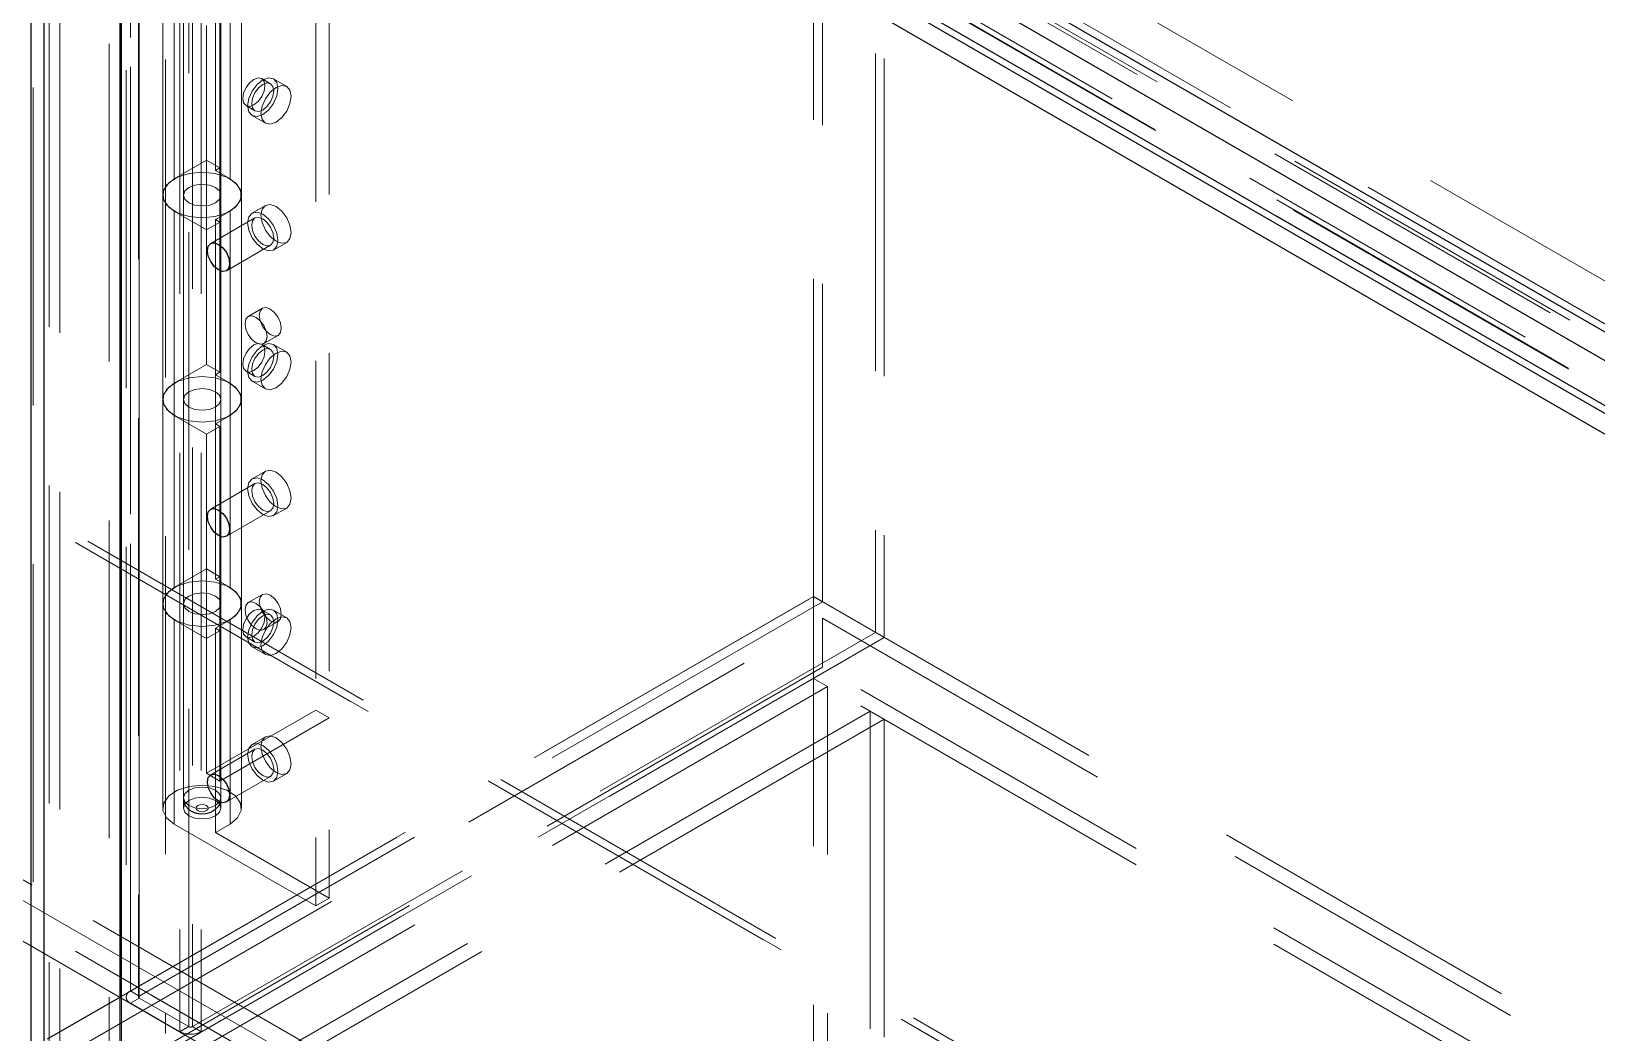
# Model space of a CAD drawing. Header units: millimetres. Extents: x 108 to 5832, y 144 to 4056.
# Drawn here: x 4300.9 to 4426.1, y 3064.7 to 3144.7 of the extents above; entities that cross this region are included whole.
import ezdxf

# ---------------------------------------------------------------- set-up
doc = ezdxf.new("R2010")
doc.units = ezdxf.units.MM
doc.header["$LTSCALE"] = 20
doc.linetypes.add('HIDDEN', pattern=[1.905, 1.27, -0.635])

msp = doc.modelspace()

# ---------------------------------------------------------------- linework, layer by layer
at = {"color": 1, "linetype": 'HIDDEN', "lineweight": 18}
for p, q in [((4302.37, 3451.31), (4302.37, 2941.79)), ((4303.22, 3450.82), (4303.22, 2941.3)), ((4307.18, 3448.53), (4307.18, 2939.01)), ((4301.1, 3445.02), (4301.1, 2935.5)), ((4363.46, 3099.54), (4363.46, 3222.02)), ((4364.17, 3099.13), (4364.17, 3221.61)), ((4368.41, 3219.16), (4368.41, 3096.68)), ((4369.12, 3218.75), (4369.12, 3096.27)), ((5317.36, 2519.81), (4136.49, 3201.51)), ((5316.36, 2519.71), (4135.49, 3201.41)), ((5317.77, 2518.89), (4136.91, 3200.59)), ((4302.93, 3191.48), (5214.4, 2665.31)), ((5214.25, 2665.06), (4302.79, 3191.24)), ((4308.87, 3068.02), (4308.87, 3190.5)), ((4308.81, 3189.4), (4484.23, 3088.13)), ((4309.52, 3190.01), (4309.52, 3067.53)), ((4309.58, 3067.61), (4309.58, 3190.1)), ((4309.58, 3189.93), (4309.58, 3067.45)), ((4313.79, 3189.95), (4486.32, 3090.35)), ((5290.9, 2505.01), (4110.04, 3186.71)), ((5214.4, 2660.08), (4302.23, 3186.67)), ((4302.79, 3187.65), (5214.25, 2661.47)), ((4302.83, 3187.56), (5214.3, 2661.38)), ((5214.4, 2661.39), (4302.93, 3187.57)), ((4312.83, 3187.24), (4312.83, 3064.76)), ((4313.54, 3065.17), (4313.54, 3187.65)), ((4313.82, 3187.65), (4313.82, 3065.17)), ((4314.53, 3187.24), (4314.53, 3064.76)), ((5289.49, 2502.56), (4108.62, 3184.26)), ((4486.32, 3082.19), (4313.79, 3181.79)), ((4311.67, 3180.56), (4311.67, 3064.62)), ((4308.52, 3179.71), (4308.52, 3067.53)), ((4308.87, 3179.97), (4308.87, 3067.04)), ((5317.77, 2489.49), (4136.91, 3171.2)), ((5316.36, 2487.05), (4135.49, 3168.75)), ((4313.1, 3163.48), (4313.1, 3083.46)), ((4316.1, 3083.46), (4316.1, 3163.48)), ((4323.69, 3156.48), (4323.69, 3074.82)), ((4324.75, 3157.09), (4324.75, 3075.44)), ((4312.37, 3149.25), (4312.37, 3132.92)), ((4316.83, 3132.92), (4316.83, 3149.25)), ((4311.45, 3147.96), (4311.45, 3131.63)), ((4313.1, 3147.96), (4313.1, 3131.63)), ((4316.1, 3131.63), (4316.1, 3147.96)), ((4317.75, 3131.63), (4317.75, 3147.96)), ((4314.96, 3128.86), (4314.96, 3145.19)), ((4315.66, 3146), (4315.66, 3133.59)), ((4316.02, 3129.47), (4316.02, 3145.8)), ((5344.64, 2472.35), (4180.75, 3144.25)), ((5344.64, 2469.08), (4180.75, 3140.99)), ((4320.07, 3140.53), (4319.36, 3140.94)), ((4321.36, 3140.31), (4320.3, 3140.92)), ((4318.11, 3138.78), (4318.82, 3138.37)), ((4318.6, 3137.98), (4319.66, 3137.37)), ((4312.37, 3132.92), (4314.96, 3134.41)), ((4314.96, 3134.41), (4316.02, 3133.8)), ((4315.66, 3133.59), (4316.02, 3133.8)), ((4315.66, 3133.59), (4316.83, 3132.92)), ((4311.45, 3131.63), (4311.45, 3115.3)), ((4313.1, 3131.63), (4313.1, 3115.3)), ((4316.1, 3115.3), (4316.1, 3131.63)), ((4317.75, 3115.3), (4317.75, 3131.63)), ((4312.37, 3114.02), (4312.37, 3130.35)), ((4312.37, 3130.35), (4314.96, 3128.86)), ((4315.66, 3129.67), (4316.83, 3130.35)), ((4316.83, 3130.35), (4316.83, 3114.02)), ((4319.66, 3130.8), (4318.6, 3130.19)), ((4314.96, 3128.86), (4316.02, 3129.47)), ((4318.82, 3129.8), (4315.29, 3127.76)), ((4315.66, 3129.67), (4316.02, 3129.47)), ((4315.66, 3113.34), (4315.66, 3129.67)), ((4316.02, 3129.47), (4316.02, 3117.47)), ((4314.96, 3128.86), (4314.96, 3118.08)), ((4320.3, 3127.24), (4321.36, 3127.85)), ((4316.54, 3125.59), (4320.07, 3127.63)), ((4319.42, 3122.58), (4318.29, 3121.93)), ((4319.54, 3119.76), (4320.67, 3120.41)), ((4320.07, 3119.3), (4319.36, 3119.71)), ((4321.36, 3119.08), (4320.3, 3119.69)), ((4314.96, 3118.08), (4312.37, 3116.59)), ((4314.96, 3118.08), (4316.02, 3117.47)), ((4312.37, 3116.59), (4312.37, 3100.26)), ((4316.02, 3117.47), (4315.66, 3117.26)), ((4315.66, 3117.26), (4316.83, 3116.59)), ((4316.83, 3100.26), (4316.83, 3116.59)), ((4318.11, 3117.55), (4318.82, 3117.14)), ((4318.6, 3116.75), (4319.66, 3116.14)), ((4311.45, 3115.3), (4311.45, 3098.97)), ((4313.1, 3115.3), (4313.1, 3098.97)), ((4316.1, 3098.97), (4316.1, 3115.3)), ((4317.75, 3098.97), (4317.75, 3115.3)), ((4314.96, 3112.53), (4312.37, 3114.02)), ((4315.66, 3113.34), (4316.83, 3114.02)), ((4314.96, 3112.53), (4316.02, 3113.14)), ((4316.02, 3113.14), (4315.66, 3113.34)), ((4315.66, 3113.34), (4315.66, 3100.93)), ((4316.02, 3096.81), (4316.02, 3113.14)), ((4314.96, 3096.2), (4314.96, 3112.53)), ((4319.66, 3109.57), (4318.6, 3108.96)), ((4318.82, 3108.57), (4315.29, 3106.53)), ((4316.54, 3104.36), (4320.07, 3106.4)), ((4320.3, 3106.01), (4321.36, 3106.62)), ((4312.37, 3100.26), (4314.96, 3101.75)), ((4314.96, 3101.75), (4316.02, 3101.13)), ((4315.66, 3100.93), (4316.02, 3101.13)), ((4315.66, 3100.93), (4316.83, 3100.26)), ((4308.13, 3067.59), (4363.46, 3099.54)), ((4308.87, 3068.02), (4363.46, 3099.54)), ((4309.58, 3067.61), (4364.17, 3099.13)), ((4311.45, 3098.97), (4311.45, 3082.64)), ((4313.1, 3098.97), (4313.1, 3082.64)), ((4316.1, 3082.64), (4316.1, 3098.97)), ((4317.75, 3082.64), (4317.75, 3098.97)), ((4319.42, 3099.72), (4318.29, 3099.06)), ((4363.46, 3099.54), (4364.17, 3099.13)), ((4363.46, 3099.54), (5280.16, 2570.34)), ((4363.46, 3099.54), (4363.46, 3093)), ((4302.93, 3062.47), (4364.17, 3097.82)), ((4312.37, 3081.35), (4312.37, 3097.69)), ((4312.37, 3097.69), (4314.96, 3096.2)), ((4316.83, 3097.69), (4315.66, 3097.01)), ((4316.83, 3097.69), (4316.83, 3081.35)), ((4320.07, 3098.07), (4319.36, 3098.48)), ((4321.36, 3097.85), (4320.3, 3098.46)), ((4364.17, 3097.82), (5280.16, 2569.03)), ((4364.17, 3097.82), (4364.17, 3093.9)), ((4368.41, 3096.68), (4313.82, 3065.17)), ((4314.96, 3096.2), (4316.02, 3096.81)), ((4315.66, 3097.01), (4316.02, 3096.81)), ((4315.66, 3080.68), (4315.66, 3097.01)), ((4316.02, 3096.81), (4316.02, 3084.8)), ((4319.54, 3096.9), (4320.67, 3097.55)), ((4369.12, 3096.27), (4368.41, 3096.68)), ((4369.12, 3096.27), (4314.53, 3064.76)), ((4314.96, 3096.2), (4314.96, 3085.42)), ((4318.11, 3096.32), (4318.82, 3095.91)), ((4318.6, 3095.52), (4319.66, 3094.91)), ((4364.17, 3093.9), (4302.93, 3058.55)), ((5280.16, 2565.11), (4364.17, 3093.9)), ((4363.46, 3093), (4302.23, 3057.65)), ((4363.46, 3093), (4309.3, 3061.74)), ((4363.46, 3093), (4364.59, 3092.35)), ((4363.46, 2965.3), (4363.46, 3093)), ((5280.16, 2563.81), (4363.46, 3093)), ((4364.59, 3092.35), (4310.43, 3061.08)), ((4364.59, 2964.64), (4364.59, 3092.35)), ((4313.82, 3059.12), (4367.99, 3090.39)), ((4314.96, 3085.42), (4323.69, 3090.46)), ((4323.69, 3090.46), (4324.75, 3089.84)), ((4369.12, 3089.74), (4367.99, 3090.39)), ((4367.99, 3090.39), (4367.99, 2962.68)), ((4314.96, 3058.47), (4369.12, 3089.74)), ((4316.02, 3084.8), (4324.75, 3089.84)), ((4369.12, 3089.74), (4369.12, 2962.03)), ((4319.66, 3088.34), (4318.6, 3087.73)), ((4318.82, 3087.34), (4315.29, 3085.3)), ((4316.02, 3084.8), (4314.96, 3085.42)), ((4316.54, 3083.13), (4320.07, 3085.17)), ((4320.3, 3084.78), (4321.36, 3085.39)), ((4323.69, 3074.82), (4312.37, 3081.35)), ((4315.66, 3080.68), (4316.83, 3081.35)), ((4324.75, 3075.44), (4315.66, 3080.68)), ((4323.69, 3074.82), (4324.75, 3075.44)), ((4309.58, 3067.61), (4308.87, 3068.02)), ((4308.03, 3067.53), (4308.03, 3053.7)), ((4309.58, 3067.45), (4308.87, 3067.04)), ((4308.87, 3067.04), (4312.83, 3064.76)), ((4309.58, 3067.45), (4313.54, 3065.17)), ((4313.54, 3065.17), (4312.83, 3064.76)), ((4313.82, 3065.17), (4314.53, 3064.76))]:
    msp.add_line(p, q, dxfattribs=at)
at = {"color": 7, "linetype": 'Continuous', "lineweight": 25}
for p, q in [((4300.95, 2929.54), (4300.95, 3448.86)), ((4300.95, 3190.99), (5213.12, 2664.41)), ((4310.25, 3187.91), (4482.79, 3088.31)), ((4300.95, 3187.4), (5213.12, 2660.82)), ((4301.33, 3186.58), (5213.5, 2659.99)), ((4308.03, 3182.71), (4308.03, 3067.53)), ((4482.79, 3080.15), (4310.25, 3179.75)), ((4308.13, 3178.52), (4308.13, 3062.57)), ((4302.23, 3064.19), (4308.13, 3067.59))]:
    msp.add_line(p, q, dxfattribs=at)
at = {"color": 8, "linetype": 'Continuous', "lineweight": 25}
msp.add_line((4301.94, 3186.22), (4301.94, 3063.99), dxfattribs=at)
at = {"color": 1, "linetype": 'HIDDEN', "lineweight": 18, "flags": 128}
for points in [[(4318.74, 3140.88), (4318.4, 3140.61), (4318.11, 3140.22), (4317.92, 3139.78), (4317.85, 3139.35), (4317.92, 3139), (4318.11, 3138.78), (4318.4, 3138.72), (4318.74, 3138.84), (4319.08, 3139.11), (4319.36, 3139.5), (4319.56, 3139.94), (4319.62, 3140.37), (4319.56, 3140.72), (4319.36, 3140.94), (4319.08, 3141), (4318.74, 3140.88)], [(4318.24, 3138.76), (4318.34, 3139.34), (4318.6, 3139.94), (4318.99, 3140.47), (4319.45, 3140.84), (4319.91, 3141), (4320.3, 3140.92), (4320.56, 3140.62), (4320.65, 3140.14), (4320.56, 3139.56), (4320.3, 3138.96), (4319.91, 3138.43), (4319.45, 3138.06), (4318.99, 3137.9), (4318.6, 3137.98), (4318.34, 3138.28), (4318.24, 3138.76)], [(4319.45, 3140.47), (4319.11, 3140.2), (4318.82, 3139.81), (4318.63, 3139.37), (4318.56, 3138.94), (4318.63, 3138.59), (4318.82, 3138.37), (4319.11, 3138.31), (4319.45, 3138.43), (4319.78, 3138.7), (4320.07, 3139.09), (4320.26, 3139.53), (4320.33, 3139.96), (4320.26, 3140.31), (4320.07, 3140.53), (4319.78, 3140.59), (4319.45, 3140.47)], [(4319.3, 3138.14), (4319.4, 3138.73), (4319.66, 3139.33), (4320.05, 3139.85), (4320.51, 3140.23), (4320.97, 3140.39), (4321.36, 3140.31), (4321.62, 3140.01), (4321.71, 3139.53), (4321.62, 3138.95), (4321.36, 3138.35), (4320.97, 3137.82), (4320.51, 3137.45), (4320.05, 3137.29), (4319.66, 3137.37), (4319.4, 3137.67), (4319.3, 3138.14)], [(4312.37, 3130.35), (4311.76, 3130.84), (4311.47, 3131.43), (4311.53, 3132.04), (4311.93, 3132.6), (4312.64, 3133.05), (4313.56, 3133.35), (4314.6, 3133.45), (4315.64, 3133.35), (4316.57, 3133.05), (4317.27, 3132.6), (4317.67, 3132.04), (4317.73, 3131.43), (4317.44, 3130.84), (4316.83, 3130.35)], [(4312.37, 3132.92), (4311.76, 3132.42), (4311.47, 3131.84), (4311.53, 3131.23), (4311.93, 3130.67), (4312.64, 3130.21), (4313.56, 3129.92), (4314.6, 3129.81), (4315.64, 3129.92), (4316.57, 3130.21), (4317.27, 3130.67), (4317.67, 3131.23), (4317.73, 3131.84), (4317.44, 3132.42), (4316.83, 3132.92)], [(4313.54, 3132.24), (4313.22, 3131.96), (4313.1, 3131.63), (4313.22, 3131.3), (4313.54, 3131.02), (4314.03, 3130.83), (4314.6, 3130.77), (4315.18, 3130.83), (4315.66, 3131.02), (4315.99, 3131.3), (4316.1, 3131.63), (4315.99, 3131.96), (4315.66, 3132.24), (4315.18, 3132.43), (4314.6, 3132.5), (4314.03, 3132.43), (4313.54, 3132.24)], [(4315.66, 3132.24), (4315.99, 3131.96), (4316.1, 3131.63), (4315.99, 3131.3), (4315.66, 3131.02), (4315.18, 3130.83), (4314.6, 3130.77), (4314.03, 3130.83), (4313.54, 3131.02), (4313.22, 3131.3), (4313.1, 3131.63), (4313.22, 3131.96), (4313.54, 3132.24), (4314.03, 3132.43), (4314.6, 3132.5), (4315.18, 3132.43), (4315.66, 3132.24)], [(4320.65, 3128.02), (4320.56, 3128.6), (4320.3, 3129.21), (4319.91, 3129.73), (4319.45, 3130.1), (4318.99, 3130.26), (4318.6, 3130.19), (4318.34, 3129.89), (4318.24, 3129.41), (4318.34, 3128.82), (4318.6, 3128.22), (4318.99, 3127.7), (4319.45, 3127.33), (4319.91, 3127.17), (4320.3, 3127.24), (4320.56, 3127.54), (4320.65, 3128.02)], [(4321.71, 3128.63), (4321.62, 3129.22), (4321.36, 3129.82), (4320.97, 3130.34), (4320.51, 3130.71), (4320.05, 3130.87), (4319.66, 3130.8), (4319.4, 3130.5), (4319.3, 3130.02), (4319.4, 3129.44), (4319.66, 3128.84), (4320.05, 3128.31), (4320.51, 3127.94), (4320.97, 3127.78), (4321.36, 3127.85), (4321.62, 3128.15), (4321.71, 3128.63)], [(4318.56, 3129.22), (4318.63, 3129.58), (4318.82, 3129.8), (4319.11, 3129.85), (4319.45, 3129.73), (4319.78, 3129.46), (4320.07, 3129.08), (4320.26, 3128.63), (4320.33, 3128.2), (4320.26, 3127.85), (4320.07, 3127.63), (4319.78, 3127.58), (4319.45, 3127.69), (4319.11, 3127.97), (4318.82, 3128.35), (4318.63, 3128.8), (4318.56, 3129.22)], [(4319.8, 3120.33), (4319.73, 3120.76), (4319.54, 3121.2), (4319.25, 3121.59), (4318.92, 3121.86), (4318.58, 3121.98), (4318.29, 3121.93), (4318.1, 3121.71), (4318.03, 3121.35), (4318.1, 3120.92), (4318.29, 3120.48), (4318.58, 3120.1), (4318.92, 3119.82), (4319.25, 3119.71), (4319.54, 3119.76), (4319.73, 3119.98), (4319.8, 3120.33)], [(4320.93, 3120.99), (4320.86, 3121.42), (4320.67, 3121.86), (4320.38, 3122.24), (4320.05, 3122.52), (4319.71, 3122.64), (4319.42, 3122.58), (4319.23, 3122.36), (4319.16, 3122.01), (4319.23, 3121.58), (4319.42, 3121.14), (4319.71, 3120.75), (4320.05, 3120.48), (4320.38, 3120.36), (4320.67, 3120.41), (4320.86, 3120.64), (4320.93, 3120.99)], [(4318.74, 3119.65), (4318.4, 3119.38), (4318.11, 3118.99), (4317.92, 3118.55), (4317.85, 3118.12), (4317.92, 3117.77), (4318.11, 3117.55), (4318.4, 3117.49), (4318.74, 3117.61), (4319.08, 3117.88), (4319.36, 3118.27), (4319.56, 3118.71), (4319.62, 3119.14), (4319.56, 3119.49), (4319.36, 3119.71), (4319.08, 3119.77), (4318.74, 3119.65)], [(4318.24, 3117.53), (4318.34, 3118.11), (4318.6, 3118.71), (4318.99, 3119.24), (4319.45, 3119.61), (4319.91, 3119.77), (4320.3, 3119.69), (4320.56, 3119.39), (4320.65, 3118.91), (4320.56, 3118.33), (4320.3, 3117.73), (4319.91, 3117.2), (4319.45, 3116.83), (4318.99, 3116.67), (4318.6, 3116.75), (4318.34, 3117.05), (4318.24, 3117.53)], [(4319.45, 3119.24), (4319.11, 3118.97), (4318.82, 3118.58), (4318.63, 3118.14), (4318.56, 3117.71), (4318.63, 3117.36), (4318.82, 3117.14), (4319.11, 3117.08), (4319.45, 3117.2), (4319.78, 3117.47), (4320.07, 3117.86), (4320.26, 3118.3), (4320.33, 3118.73), (4320.26, 3119.08), (4320.07, 3119.3), (4319.78, 3119.36), (4319.45, 3119.24)], [(4319.3, 3116.91), (4319.4, 3117.5), (4319.66, 3118.1), (4320.05, 3118.62), (4320.51, 3119), (4320.97, 3119.16), (4321.36, 3119.08), (4321.62, 3118.78), (4321.71, 3118.3), (4321.62, 3117.72), (4321.36, 3117.12), (4320.97, 3116.59), (4320.51, 3116.22), (4320.05, 3116.06), (4319.66, 3116.14), (4319.4, 3116.44), (4319.3, 3116.91)], [(4316.83, 3114.02), (4317.44, 3114.51), (4317.73, 3115.1), (4317.67, 3115.71), (4317.27, 3116.27), (4316.57, 3116.72), (4315.64, 3117.02), (4314.6, 3117.12), (4313.56, 3117.02), (4312.64, 3116.72), (4311.93, 3116.27), (4311.53, 3115.71), (4311.47, 3115.1), (4311.76, 3114.51), (4312.37, 3114.02)], [(4316.83, 3116.59), (4317.44, 3116.09), (4317.73, 3115.51), (4317.67, 3114.9), (4317.27, 3114.33), (4316.57, 3113.88), (4315.64, 3113.59), (4314.6, 3113.48), (4313.56, 3113.59), (4312.64, 3113.88), (4311.93, 3114.33), (4311.53, 3114.9), (4311.47, 3115.51), (4311.76, 3116.09), (4312.37, 3116.59)], [(4313.54, 3115.91), (4314.03, 3116.1), (4314.6, 3116.17), (4315.18, 3116.1), (4315.66, 3115.91), (4315.99, 3115.63), (4316.1, 3115.3), (4315.99, 3114.97), (4315.66, 3114.69), (4315.18, 3114.5), (4314.6, 3114.44), (4314.03, 3114.5), (4313.54, 3114.69), (4313.22, 3114.97), (4313.1, 3115.3), (4313.22, 3115.63), (4313.54, 3115.91)], [(4315.66, 3115.91), (4315.18, 3116.1), (4314.6, 3116.17), (4314.03, 3116.1), (4313.54, 3115.91), (4313.22, 3115.63), (4313.1, 3115.3), (4313.22, 3114.97), (4313.54, 3114.69), (4314.03, 3114.5), (4314.6, 3114.44), (4315.18, 3114.5), (4315.66, 3114.69), (4315.99, 3114.97), (4316.1, 3115.3), (4315.99, 3115.63), (4315.66, 3115.91)], [(4320.65, 3106.79), (4320.56, 3107.37), (4320.3, 3107.98), (4319.91, 3108.5), (4319.45, 3108.87), (4318.99, 3109.03), (4318.6, 3108.96), (4318.34, 3108.66), (4318.24, 3108.18), (4318.34, 3107.59), (4318.6, 3106.99), (4318.99, 3106.47), (4319.45, 3106.1), (4319.91, 3105.94), (4320.3, 3106.01), (4320.56, 3106.31), (4320.65, 3106.79)], [(4321.71, 3107.4), (4321.62, 3107.99), (4321.36, 3108.59), (4320.97, 3109.11), (4320.51, 3109.48), (4320.05, 3109.64), (4319.66, 3109.57), (4319.4, 3109.27), (4319.3, 3108.79), (4319.4, 3108.21), (4319.66, 3107.61), (4320.05, 3107.08), (4320.51, 3106.71), (4320.97, 3106.55), (4321.36, 3106.62), (4321.62, 3106.92), (4321.71, 3107.4)], [(4318.56, 3107.99), (4318.63, 3108.35), (4318.82, 3108.57), (4319.11, 3108.62), (4319.45, 3108.5), (4319.78, 3108.23), (4320.07, 3107.85), (4320.26, 3107.4), (4320.33, 3106.97), (4320.26, 3106.62), (4320.07, 3106.4), (4319.78, 3106.35), (4319.45, 3106.46), (4319.11, 3106.74), (4318.82, 3107.12), (4318.63, 3107.57), (4318.56, 3107.99)], [(4312.37, 3097.69), (4311.76, 3098.18), (4311.47, 3098.77), (4311.53, 3099.38), (4311.93, 3099.94), (4312.64, 3100.39), (4313.56, 3100.69), (4314.6, 3100.79), (4315.64, 3100.69), (4316.57, 3100.39), (4317.27, 3099.94), (4317.67, 3099.38), (4317.73, 3098.77), (4317.44, 3098.18), (4316.83, 3097.69)], [(4312.37, 3100.26), (4311.76, 3099.76), (4311.47, 3099.17), (4311.53, 3098.57), (4311.93, 3098), (4312.64, 3097.55), (4313.56, 3097.25), (4314.6, 3097.15), (4315.64, 3097.25), (4316.57, 3097.55), (4317.27, 3098), (4317.67, 3098.57), (4317.73, 3099.17), (4317.44, 3099.76), (4316.83, 3100.26)], [(4313.54, 3099.58), (4313.22, 3099.3), (4313.1, 3098.97), (4313.22, 3098.64), (4313.54, 3098.36), (4314.03, 3098.17), (4314.6, 3098.11), (4315.18, 3098.17), (4315.66, 3098.36), (4315.99, 3098.64), (4316.1, 3098.97), (4315.99, 3099.3), (4315.66, 3099.58), (4315.18, 3099.77), (4314.6, 3099.84), (4314.03, 3099.77), (4313.54, 3099.58)], [(4315.66, 3099.58), (4315.99, 3099.3), (4316.1, 3098.97), (4315.99, 3098.64), (4315.66, 3098.36), (4315.18, 3098.17), (4314.6, 3098.11), (4314.03, 3098.17), (4313.54, 3098.36), (4313.22, 3098.64), (4313.1, 3098.97), (4313.22, 3099.3), (4313.54, 3099.58), (4314.03, 3099.77), (4314.6, 3099.84), (4315.18, 3099.77), (4315.66, 3099.58)], [(4319.8, 3097.47), (4319.73, 3097.9), (4319.54, 3098.34), (4319.25, 3098.73), (4318.92, 3099), (4318.58, 3099.12), (4318.29, 3099.06), (4318.1, 3098.84), (4318.03, 3098.49), (4318.1, 3098.06), (4318.29, 3097.62), (4318.58, 3097.23), (4318.92, 3096.96), (4319.25, 3096.84), (4319.54, 3096.9), (4319.73, 3097.12), (4319.8, 3097.47)], [(4320.93, 3098.12), (4320.86, 3098.55), (4320.67, 3098.99), (4320.38, 3099.38), (4320.05, 3099.65), (4319.71, 3099.77), (4319.42, 3099.72), (4319.23, 3099.5), (4319.16, 3099.14), (4319.23, 3098.71), (4319.42, 3098.27), (4319.71, 3097.89), (4320.05, 3097.61), (4320.38, 3097.5), (4320.67, 3097.55), (4320.86, 3097.77), (4320.93, 3098.12)], [(4318.74, 3098.42), (4318.4, 3098.15), (4318.11, 3097.76), (4317.92, 3097.32), (4317.85, 3096.89), (4317.92, 3096.54), (4318.11, 3096.32), (4318.4, 3096.26), (4318.74, 3096.38), (4319.08, 3096.65), (4319.36, 3097.04), (4319.56, 3097.48), (4319.62, 3097.91), (4319.56, 3098.26), (4319.36, 3098.48), (4319.08, 3098.54), (4318.74, 3098.42)], [(4318.24, 3096.3), (4318.34, 3096.88), (4318.6, 3097.48), (4318.99, 3098.01), (4319.45, 3098.38), (4319.91, 3098.54), (4320.3, 3098.46), (4320.56, 3098.16), (4320.65, 3097.68), (4320.56, 3097.1), (4320.3, 3096.5), (4319.91, 3095.97), (4319.45, 3095.6), (4318.99, 3095.44), (4318.6, 3095.52), (4318.34, 3095.82), (4318.24, 3096.3)], [(4319.45, 3098.01), (4319.11, 3097.74), (4318.82, 3097.35), (4318.63, 3096.91), (4318.56, 3096.48), (4318.63, 3096.13), (4318.82, 3095.91), (4319.11, 3095.85), (4319.45, 3095.97), (4319.78, 3096.24), (4320.07, 3096.63), (4320.26, 3097.07), (4320.33, 3097.5), (4320.26, 3097.85), (4320.07, 3098.07), (4319.78, 3098.13), (4319.45, 3098.01)], [(4319.3, 3095.68), (4319.4, 3096.27), (4319.66, 3096.87), (4320.05, 3097.39), (4320.51, 3097.77), (4320.97, 3097.93), (4321.36, 3097.85), (4321.62, 3097.55), (4321.71, 3097.07), (4321.62, 3096.49), (4321.36, 3095.89), (4320.97, 3095.36), (4320.51, 3094.99), (4320.05, 3094.83), (4319.66, 3094.91), (4319.4, 3095.21), (4319.3, 3095.68)], [(4320.65, 3085.56), (4320.56, 3086.14), (4320.3, 3086.75), (4319.91, 3087.27), (4319.45, 3087.64), (4318.99, 3087.8), (4318.6, 3087.73), (4318.34, 3087.43), (4318.24, 3086.95), (4318.34, 3086.36), (4318.6, 3085.76), (4318.99, 3085.24), (4319.45, 3084.87), (4319.91, 3084.71), (4320.3, 3084.78), (4320.56, 3085.08), (4320.65, 3085.56)], [(4321.71, 3086.17), (4321.62, 3086.76), (4321.36, 3087.36), (4320.97, 3087.88), (4320.51, 3088.25), (4320.05, 3088.41), (4319.66, 3088.34), (4319.4, 3088.04), (4319.3, 3087.56), (4319.4, 3086.98), (4319.66, 3086.38), (4320.05, 3085.85), (4320.51, 3085.48), (4320.97, 3085.32), (4321.36, 3085.39), (4321.62, 3085.69), (4321.71, 3086.17)], [(4318.56, 3086.76), (4318.63, 3087.12), (4318.82, 3087.34), (4319.11, 3087.39), (4319.45, 3087.27), (4319.78, 3087), (4320.07, 3086.62), (4320.26, 3086.17), (4320.33, 3085.74), (4320.26, 3085.39), (4320.07, 3085.17), (4319.78, 3085.12), (4319.45, 3085.23), (4319.11, 3085.51), (4318.82, 3085.89), (4318.63, 3086.33), (4318.56, 3086.76)], [(4316.83, 3081.35), (4317.44, 3081.85), (4317.73, 3082.44), (4317.67, 3083.04), (4317.27, 3083.61), (4316.57, 3084.06), (4315.64, 3084.36), (4314.6, 3084.46), (4313.56, 3084.36), (4312.64, 3084.06), (4311.93, 3083.61), (4311.53, 3083.04), (4311.47, 3082.44), (4311.76, 3081.85), (4312.37, 3081.35)], [(4315.66, 3084.07), (4315.18, 3084.26), (4314.6, 3084.32), (4314.03, 3084.26), (4313.54, 3084.07), (4313.22, 3083.79), (4313.1, 3083.46), (4313.22, 3083.13), (4313.54, 3082.84), (4314.03, 3082.66), (4314.6, 3082.59), (4315.18, 3082.66), (4315.66, 3082.84), (4315.99, 3083.13), (4316.1, 3083.46), (4315.99, 3083.79), (4315.66, 3084.07)], [(4313.54, 3083.25), (4314.03, 3083.44), (4314.6, 3083.51), (4315.18, 3083.44), (4315.66, 3083.25), (4315.99, 3082.97), (4316.1, 3082.64), (4315.99, 3082.31), (4315.66, 3082.03), (4315.18, 3081.84), (4314.6, 3081.77), (4314.03, 3081.84), (4313.54, 3082.03), (4313.22, 3082.31), (4313.1, 3082.64), (4313.22, 3082.97), (4313.54, 3083.25)], [(4314.96, 3082.44), (4315.06, 3082.53), (4315.1, 3082.64), (4315.06, 3082.75), (4314.96, 3082.84), (4314.79, 3082.91), (4314.6, 3082.93), (4314.41, 3082.91), (4314.25, 3082.84), (4314.14, 3082.75), (4314.1, 3082.64), (4314.14, 3082.53), (4314.25, 3082.44), (4314.41, 3082.37), (4314.6, 3082.35), (4314.79, 3082.37), (4314.96, 3082.44)]]:
    msp.add_lwpolyline(points, dxfattribs=at)
at = {"color": 7, "linetype": 'Continuous', "lineweight": 25, "flags": 128}
for points in [[(4315.03, 3127.18), (4315.09, 3127.54), (4315.29, 3127.76), (4315.57, 3127.81), (4315.91, 3127.69), (4316.25, 3127.42), (4316.54, 3127.03), (4316.73, 3126.59), (4316.79, 3126.16), (4316.73, 3125.81), (4316.54, 3125.59), (4316.25, 3125.53), (4315.91, 3125.65), (4315.57, 3125.93), (4315.29, 3126.31), (4315.09, 3126.75), (4315.03, 3127.18)], [(4315.03, 3105.95), (4315.09, 3106.31), (4315.29, 3106.53), (4315.57, 3106.58), (4315.91, 3106.46), (4316.25, 3106.19), (4316.54, 3105.8), (4316.73, 3105.36), (4316.79, 3104.93), (4316.73, 3104.58), (4316.54, 3104.36), (4316.25, 3104.3), (4315.91, 3104.42), (4315.57, 3104.7), (4315.29, 3105.08), (4315.09, 3105.52), (4315.03, 3105.95)], [(4315.03, 3084.72), (4315.09, 3085.08), (4315.29, 3085.3), (4315.57, 3085.35), (4315.91, 3085.23), (4316.25, 3084.96), (4316.54, 3084.57), (4316.73, 3084.13), (4316.79, 3083.7), (4316.73, 3083.35), (4316.54, 3083.13), (4316.25, 3083.07), (4315.91, 3083.19), (4315.57, 3083.47), (4315.29, 3083.85), (4315.09, 3084.29), (4315.03, 3084.72)]]:
    msp.add_lwpolyline(points, dxfattribs=at)
at = {"color": 1, "linetype": 'HIDDEN', "lineweight": 18}
for centre, radius, start, end in [((4309.06, 3067.53), 0.524, 110.779, 249.2161), ((4309.61, 3067.53), 0.0873, 110.7653, 249.2199), ((4313.68, 3065.44), 0.307, 242.6065, 297.3984), ((4313.68, 3066.4), 1.84, 242.6093, 297.3923)]:
    msp.add_arc(centre, radius, start, end, dxfattribs=at)
for points, knots in [([(4313.12, 3083.46), (4313.12, 3083.33), (4313.13, 3083.07), (4313.33, 3082.73), (4313.62, 3082.44), (4314.02, 3082.24), (4314.52, 3082.14), (4315.03, 3082.19), (4315.33, 3082.33), (4315.46, 3082.39)], [0, 0, 0, 0, 0.119303, 0.251714, 0.379143, 0.51706, 0.679485, 0.865802, 1, 1, 1, 1]), ([(4315.46, 3082.39), (4315.6, 3082.5), (4315.87, 3082.69), (4316.08, 3083.09), (4316.08, 3083.35), (4316.09, 3083.46)], [0, 0, 0, 0, 0.419595, 0.753022, 1, 1, 1, 1])]:
    msp.add_open_spline(points, degree=3, knots=knots, dxfattribs=at)

doc.saveas('drawing.dxf')
